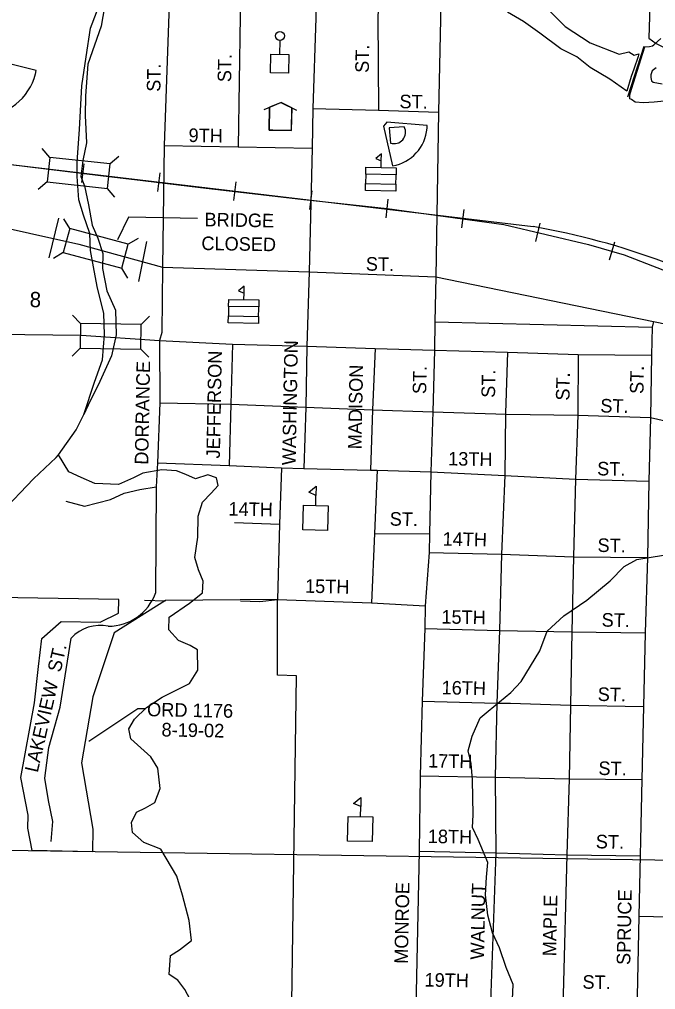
# Model space of a CAD drawing. Extents: x -85.89 to -81.43, y 28.77 to 32.72.
# Drawn here: x -84.34 to -83.717, y 30.129 to 31.08 of the extents above; entities that cross this region are included whole.
import ezdxf

# ---------------------------------------------------------------- set-up
doc = ezdxf.new("R2010")
doc.units = 0
for name, color, linetype in [('PL City Bridges', 7, 'Continuous'), ('PL City City Hall', 7, 'Continuous'), ('PL City City Limits and Fill', 7, 'Continuous'), ('PL City Dams', 7, 'Continuous'), ('PL City Destination', 7, 'Continuous'), ('PL City Interchanges', 7, 'Continuous'), ('PL City Lakes', 7, 'Continuous'), ('PL City Local Rd Street Names', 7, 'Continuous'), ('PL City Local Roads', 7, 'Continuous'), ('PL City Museum', 7, 'Continuous'), ('PL City Ordinance', 7, 'Continuous'), ('PL City Post Office', 7, 'Continuous'), ('PL City Railroads', 7, 'Continuous'), ('PL City Rivers', 7, 'Continuous'), ('PL City Schools', 7, 'Continuous'), ('PL City Section Lines', 7, 'Continuous'), ('PL City Sports Complex', 7, 'Continuous'), ('PL City Text Leader', 7, 'Continuous'), ('PL City Tributaries', 7, 'Continuous')]:
    doc.layers.add(name, color=color, linetype=linetype)

msp = doc.modelspace()

# ---------------------------------------------------------------- linework, layer by layer
at = {"layer": 'PL City Bridges'}
for p, q in [((-84.31067, 30.94466), (-84.31797, 30.9533)), ((-84.24296, 30.94559), (-84.2516, 30.93829)), ((-84.31327, 30.92061), (-84.32191, 30.91331)), ((-84.2469, 30.90561), (-84.2542, 30.91424)), ((-84.29115, 30.87493), (-84.29703, 30.8846)), ((-84.22411, 30.86535), (-84.23379, 30.85948)), ((-84.29745, 30.85157), (-84.30712, 30.8457)), ((-84.23421, 30.82645), (-84.24008, 30.83612)), ((-84.28048, 30.78195), (-84.28852, 30.78991)), ((-84.2131, 30.78892), (-84.22106, 30.78087)), ((-84.28093, 30.75776), (-84.28889, 30.74972)), ((-84.21347, 30.74873), (-84.22151, 30.75668))]:
    msp.add_line(p, q, dxfattribs=at)
for points in [[(-84.31327, 30.92061), (-84.2542, 30.91424), (-84.2516, 30.93829), (-84.31067, 30.94466), (-84.31327, 30.92061)], [(-84.29745, 30.85157), (-84.24008, 30.83612), (-84.23379, 30.85948), (-84.29115, 30.87493), (-84.29745, 30.85157)], [(-84.28093, 30.75776), (-84.22151, 30.75668), (-84.22106, 30.78087), (-84.28048, 30.78195), (-84.28093, 30.75776)]]:
    msp.add_lwpolyline(points, dxfattribs=at)
at = {"layer": 'PL City City Hall'}
for p, q in [((-84.10052, 30.99172), (-84.08411, 30.99863)), ((-84.08411, 30.99863), (-84.06882, 30.99117))]:
    msp.add_line(p, q, dxfattribs=at)
msp.add_lwpolyline([(-84.08404, 30.99859), (-84.09527, 30.99382), (-84.09567, 30.97138), (-84.07391, 30.971), (-84.07351, 30.99344)], close=True, dxfattribs=at)
for points in [[(-84.09214, 30.97136), (-84.09574, 30.97142), (-84.09534, 30.99386)], [(-84.07358, 30.99348), (-84.07398, 30.97104), (-84.09231, 30.97136)]]:
    msp.add_lwpolyline(points, dxfattribs=at)
at = {"layer": 'PL City City Limits and Fill'}
for p, q in [((-84.24296, 30.51104), (-84.59106, 30.51692)), ((-84.24318, 30.49765), (-84.24296, 30.51104)), ((-84.08753, 30.51132), (-84.19729, 30.51006)), ((-84.19729, 30.51006), (-84.24744, 30.47854)), ((-84.26139, 30.48905), (-84.24318, 30.49765)), ((-84.31851, 30.47294), (-84.29936, 30.48978)), ((-84.29936, 30.48978), (-84.26139, 30.48905)), ((-84.32158, 30.4455), (-84.31851, 30.47294)), ((-84.24744, 30.47854), (-84.26862, 30.41567)), ((-84.32562, 30.40983), (-84.32158, 30.4455)), ((-84.26862, 30.41567), (-84.27953, 30.35103)), ((-84.33901, 30.33654), (-84.32562, 30.40983)), ((-84.27953, 30.35103), (-84.26842, 30.28584)), ((-84.33191, 30.29963), (-84.33901, 30.33654)), ((-84.33213, 30.28682), (-84.33191, 30.29963)), ((-84.32777, 30.26498), (-84.33213, 30.28682)), ((-84.26842, 30.28584), (-84.26879, 30.26382)), ((-84.26879, 30.26382), (-84.32777, 30.26498))]:
    msp.add_line(p, q, dxfattribs=at)
msp.add_lwpolyline([(-83.95318, 30.06696), (-84.07396, 30.0696), (-84.06893, 30.4365), (-84.08752, 30.43686), (-84.08753, 30.51132)], dxfattribs=at)
at = {"layer": 'PL City Dams'}
msp.add_lwpolyline([(-83.72862, 31.05355), (-83.74467, 31.00391)], dxfattribs=at)
at = {"layer": 'PL City Interchanges'}
for points in [[(-84.30213, 30.88524), (-84.31143, 30.84637)], [(-84.21604, 30.86211), (-84.22383, 30.82295)]]:
    msp.add_lwpolyline(points, dxfattribs=at)
at = {"layer": 'PL City Lakes'}
for points in [[(-83.70858, 30.99981), (-83.71837, 30.9989), (-83.72885, 30.9981), (-83.73704, 30.99878), (-83.74046, 31.0014), (-83.74217, 31.00231), (-83.74239, 31.00607), (-83.74057, 31.01154), (-83.72748, 31.05321), (-83.72281, 31.05344), (-83.71996, 31.05401), (-83.71883, 31.05514), (-83.71177, 31.06118)], [(-83.71655, 31.0326), (-83.72031, 31.02953), (-83.72167, 31.02577), (-83.72179, 31.02315), (-83.7211, 31.01973), (-83.7194, 31.01848), (-83.71063, 31.017)]]:
    msp.add_lwpolyline(points, dxfattribs=at)
at = {"layer": 'PL City Local Roads'}
for points in [[(-84.03855, 31.51129), (-84.04021, 31.44356), (-84.04175, 31.3659), (-84.04616, 31.25845), (-84.04633, 31.21003), (-84.04642, 31.20443), (-84.05008, 31.08171), (-84.05284, 30.99263), (-84.05357, 30.95364), (-84.05658, 30.83244), (-84.05874, 30.75963), (-84.05984, 30.69984), (-84.06183, 30.63961)], [(-84.12136, 31.1476), (-84.12421, 31.08337), (-84.12606, 30.95495)], [(-83.72086, 31.1471), (-83.72349, 31.06169)], [(-84.1909, 31.13161), (-84.19392, 31.08558), (-84.19855, 30.95627), (-84.20026, 30.83696), (-84.20091, 30.77311), (-84.20301, 30.76515), (-84.20266, 30.70416), (-84.20496, 30.6453), (-84.20643, 30.62166), (-84.20705, 30.51734)], [(-83.98735, 31.12538), (-83.98917, 31.08222), (-83.98867, 30.99097)], [(-83.92763, 31.10099), (-83.92785, 31.08036), (-83.92962, 30.98913)], [(-84.05284, 30.99263), (-83.98867, 30.99097), (-83.92962, 30.98913)], [(-84.19855, 30.95627), (-84.12606, 30.95495), (-84.05357, 30.95364)], [(-85.83824, 30.89941), (-85.27291, 30.86238), (-85.15648, 30.86183), (-84.93267, 30.87595), (-84.74402, 30.89121), (-84.68526, 30.8901), (-84.62446, 30.88929), (-84.52863, 30.88737), (-84.43079, 30.88566), (-84.37924, 30.88123), (-84.28222, 30.85961), (-84.20026, 30.83696), (-84.05658, 30.83244), (-83.93238, 30.82753), (-83.71904, 30.78368), (-83.58843, 30.75698), (-83.57784, 30.75389), (-83.57023, 30.75069), (-83.556, 30.74496), (-83.54655, 30.73931), (-83.37857, 30.63176), (-83.22364, 30.53084), (-83.10984, 30.45578), (-82.97147, 30.3645)], [(-83.93238, 30.82753), (-83.93348, 30.78351), (-83.93359, 30.75582), (-83.93525, 30.69526), (-83.93712, 30.63625), (-83.93844, 30.57558), (-83.93878, 30.55737), (-83.94275, 30.50498), (-83.94308, 30.4828), (-83.94573, 30.41143), (-83.94771, 30.33819), (-83.94881, 30.2645), (-83.95168, 30.12617), (-83.95488, 29.99986), (-83.95742, 29.87378), (-83.96459, 29.56337), (-83.97165, 29.25185), (-83.97989, 28.88027)], [(-84.77451, 30.77867), (-84.68528, 30.77619), (-84.64035, 30.77479), (-84.52951, 30.77348), (-84.43608, 30.77238), (-84.3632, 30.77152), (-84.27978, 30.77054), (-84.20301, 30.76515), (-84.13145, 30.76168), (-84.05874, 30.75963), (-83.99189, 30.75731), (-83.93359, 30.75582), (-83.86211, 30.75379), (-83.7928, 30.75139), (-83.72105, 30.75093)], [(-83.93348, 30.78351), (-83.72026, 30.77827)], [(-83.71904, 30.78368), (-83.72026, 30.77827), (-83.72105, 30.75093), (-83.72215, 30.68983), (-83.72371, 30.62717), (-83.72509, 30.55248), (-83.72729, 30.47852), (-83.72895, 30.40612), (-83.73042, 30.33473), (-83.73336, 30.20068), (-83.73519, 30.12195), (-83.73611, 30.0693)], [(-84.13145, 30.76168), (-84.1332, 30.70288), (-84.13495, 30.64261)], [(-83.99189, 30.75731), (-83.99454, 30.6973), (-83.99652, 30.63796)], [(-83.86211, 30.75379), (-83.8641, 30.69378), (-83.86473, 30.6327), (-83.86796, 30.55578), (-83.86998, 30.48081), (-83.87246, 30.40945), (-83.87429, 30.33703), (-83.87359, 30.26286), (-83.87852, 30.12542), (-83.88256, 29.99957), (-83.88605, 29.87296), (-83.88817, 29.76455)], [(-83.7928, 30.75139), (-83.79317, 30.69194), (-83.79537, 30.62919), (-83.79749, 30.55303), (-83.79914, 30.47934), (-83.80043, 30.4075), (-83.80171, 30.33547), (-83.8041, 30.26086), (-83.80759, 30.12342), (-83.81025, 30.00561)], [(-84.20266, 30.70416), (-84.1332, 30.70288), (-84.05984, 30.69984), (-83.99454, 30.6973), (-83.93525, 30.69526), (-83.86353, 30.69281), (-83.79317, 30.69194), (-83.72215, 30.68983), (-83.59986, 30.66199), (-83.58332, 30.65648), (-83.56532, 30.64013), (-83.56091, 30.64013)], [(-84.20496, 30.6453), (-84.13495, 30.64261), (-84.08367, 30.64038), (-84.06183, 30.63961), (-83.99652, 30.63796), (-83.98979, 30.63796), (-83.93712, 30.63625), (-83.86473, 30.6327), (-83.79537, 30.62919), (-83.72371, 30.62717)], [(-84.08367, 30.64038), (-84.08542, 30.58523), (-84.08753, 30.51132)], [(-83.98979, 30.63796), (-83.99233, 30.57596), (-83.99531, 30.50779)], [(-84.29509, 30.60769), (-84.27653, 30.60282), (-84.25126, 30.60935), (-84.23766, 30.61532), (-84.22232, 30.61918), (-84.20643, 30.62166)], [(-84.12967, 30.58677), (-84.08542, 30.58523)], [(-83.99233, 30.57596), (-83.93844, 30.57558)], [(-83.93878, 30.55737), (-83.86796, 30.55578), (-83.79749, 30.55303), (-83.72509, 30.55248)], [(-84.12393, 30.51), (-84.10474, 30.50933), (-84.08753, 30.51132), (-83.99531, 30.50779), (-83.94275, 30.50498)], [(-83.94308, 30.4828), (-83.86998, 30.48081), (-83.79914, 30.47934), (-83.72729, 30.47852)], [(-84.30924, 30.27405), (-84.30764, 30.29363), (-84.31204, 30.314), (-84.31563, 30.33597), (-84.31164, 30.36594), (-84.30045, 30.40549), (-84.28967, 30.4734)], [(-83.94573, 30.41143), (-83.87246, 30.40945), (-83.85924, 30.4096), (-83.80043, 30.4075), (-83.72895, 30.40612)], [(-83.94771, 30.33819), (-83.87429, 30.33703), (-83.80171, 30.33547), (-83.73042, 30.33473)], [(-83.94881, 30.2645), (-83.87359, 30.26286), (-83.8041, 30.26086), (-83.73189, 30.25976)], [(-83.73336, 30.20068), (-83.69008, 30.19986), (-83.67761, 30.20196), (-83.65734, 30.20651), (-83.64277, 30.20947), (-83.63207, 30.21175), (-83.62842, 30.21198), (-83.62159, 30.21221), (-83.48132, 30.21016), (-83.45889, 30.20959)]]:
    msp.add_lwpolyline(points, dxfattribs=at)
for centre, radius, start, end in [((-83.6775, 31.11793), 0.07265, 230.7198, 258.33733), ((-84.2532, 30.53407), 0.04909, 269.86591, 340.07073), ((-84.26116, 30.44679), 0.039, 78.3877, 136.96452)]:
    msp.add_arc(centre, radius, start, end, dxfattribs=at)
at = {"layer": 'PL City Museum'}
for p, q in [((-83.98592, 30.93506), (-83.98581, 30.94122)), ((-84.12042, 30.80536), (-84.1203, 30.81153))]:
    msp.add_line(p, q, dxfattribs=at)
for points in [[(-83.98581, 30.94122), (-83.98568, 30.94808), (-83.99108, 30.94355)], [(-83.97119, 30.93463), (-83.97131, 30.92777), (-84.00095, 30.9283), (-84.00083, 30.93515)], [(-83.97148, 30.91852), (-83.9716, 30.91167), (-84.00124, 30.91219), (-84.00112, 30.91904)], [(-84.1203, 30.81153), (-84.12018, 30.81839), (-84.12557, 30.81386)], [(-84.10568, 30.80493), (-84.10581, 30.79807), (-84.13546, 30.79861), (-84.13533, 30.80546)], [(-84.10598, 30.78882), (-84.1061, 30.78196), (-84.13575, 30.7825), (-84.13563, 30.78935)]]:
    msp.add_lwpolyline(points, close=True, dxfattribs=at)
for points in [[(-83.97134, 30.92589), (-83.97131, 30.92777), (-84.00095, 30.9283), (-84.00112, 30.91904), (-83.97148, 30.91852), (-83.97134, 30.92623)], [(-84.10584, 30.79619), (-84.10581, 30.79807), (-84.13546, 30.79861), (-84.13563, 30.78935), (-84.10598, 30.78882), (-84.10584, 30.79653)]]:
    msp.add_lwpolyline(points, dxfattribs=at)
at = {"layer": 'PL City Ordinance'}
msp.add_line((-84.21797, 30.51062), (-84.19737, 30.50995), dxfattribs=at)
msp.add_lwpolyline([(-84.2164, 30.40383), (-84.22436, 30.40395), (-84.27237, 30.37195)], dxfattribs=at)
at = {"layer": 'PL City Post Office'}
msp.add_line((-84.08523, 31.04542), (-84.08498, 31.05964), dxfattribs=at)
msp.add_lwpolyline([(-84.09445, 31.02776), (-84.09413, 31.04609), (-84.07649, 31.04578), (-84.07681, 31.02745)], close=True, dxfattribs=at)
msp.add_ellipse((-84.0851, 31.06382), major_axis=(-0.00314, -0.00314), ratio=0.999687, dxfattribs=at)
at = {"layer": 'PL City Railroads'}
for p, q in [((-84.27736, 30.9383), (-84.27957, 30.92006)), ((-84.20289, 30.92943), (-84.2051, 30.91119)), ((-84.12846, 30.9206), (-84.13057, 30.90235)), ((-84.05399, 30.91205), (-84.05602, 30.89379)), ((-83.97945, 30.90377), (-83.98148, 30.88552)), ((-83.90491, 30.89373), (-83.90736, 30.87553)), ((-83.83029, 30.88023), (-83.83453, 30.86236)), ((-83.75716, 30.86152), (-83.76238, 30.8439))]:
    msp.add_line(p, q, dxfattribs=at)
for points in [[(-84.92614, 30.95099), (-84.88908, 30.96136), (-84.85433, 30.96952), (-84.82432, 30.97471), (-84.79255, 30.97868), (-84.7481, 30.98055), (-84.71501, 30.98011), (-84.67375, 30.97702), (-84.62786, 30.97173), (-84.56543, 30.96368), (-84.51446, 30.95772), (-84.4592, 30.95044), (-84.42754, 30.94724), (-84.38639, 30.94228), (-84.31436, 30.93345), (-84.26086, 30.92694), (-84.21949, 30.92209), (-84.16301, 30.91525), (-84.06461, 30.90389), (-83.98012, 30.89451), (-83.86561, 30.87907), (-83.78277, 30.85943), (-83.7478, 30.84906), (-83.70975, 30.8345)], [(-84.92614, 30.95099), (-84.88908, 30.96136), (-84.85433, 30.96952), (-84.82432, 30.97471), (-84.79255, 30.97868), (-84.7481, 30.98055), (-84.71501, 30.98011), (-84.67375, 30.97702), (-84.62786, 30.97173), (-84.56543, 30.96368), (-84.51446, 30.95772), (-84.4592, 30.95044), (-84.42754, 30.94724), (-84.38639, 30.94228), (-84.31436, 30.93345), (-84.26086, 30.92694), (-84.21949, 30.92209), (-84.16301, 30.91525), (-84.06461, 30.90389), (-83.98012, 30.89451), (-83.86561, 30.87907), (-83.78277, 30.85943), (-83.7478, 30.84906), (-83.70975, 30.8345)], [(-84.59372, 30.96692), (-83.83712, 30.87681)]]:
    msp.add_lwpolyline(points, dxfattribs=at)
msp.add_arc((-83.9551, 30.18739), 0.69944, 58.42715, 80.28883, dxfattribs=at)
at = {"layer": 'PL City Rivers'}
for points in [[(-84.27714, 30.69274), (-84.2669, 30.7243), (-84.25899, 30.74624), (-84.25695, 30.77105), (-84.25767, 30.79176), (-84.26423, 30.81808), (-84.26767, 30.83746), (-84.27064, 30.85338), (-84.27143, 30.86995), (-84.27759, 30.88799), (-84.28218, 30.90325), (-84.28395, 30.92604), (-84.2837, 30.94053), (-84.28155, 30.97223), (-84.2792, 31.01496), (-84.27495, 31.04318), (-84.2707, 31.07139), (-84.25152, 31.12212), (-84.25151, 31.12281), (-84.23394, 31.14182), (-84.22958, 31.1452)], [(-84.25567, 31.10011), (-84.26043, 31.07328), (-84.27345, 31.03625), (-84.2756, 31.00524), (-84.27593, 30.98593), (-84.27477, 30.959), (-84.27829, 30.94182), (-84.28018, 30.92598), (-84.27656, 30.91695), (-84.27257, 30.89825), (-84.26914, 30.87819), (-84.26342, 30.86567), (-84.25883, 30.85042), (-84.25908, 30.83593), (-84.2546, 30.81378), (-84.2463, 30.79501), (-84.24564, 30.77085), (-84.2503, 30.75024), (-84.2615, 30.7249), (-84.27321, 30.70164), (-84.27714, 30.69274)], [(-83.7383, 31.03118), (-83.74103, 31.02389), (-83.74513, 31.00966), (-83.76184, 31.02137), (-83.78105, 31.03273), (-83.79434, 31.04331), (-83.8098, 31.05133), (-83.83058, 31.06669), (-83.84656, 31.078), (-83.86202, 31.08723)], [(-83.82039, 31.08776), (-83.80569, 31.07316), (-83.78111, 31.05691), (-83.75264, 31.04586), (-83.74319, 31.04826), (-83.73807, 31.04507), (-83.73351, 31.04621), (-83.73397, 31.04359), (-83.7383, 31.03118)], [(-84.30206, 30.65315), (-84.28494, 30.6777), (-84.27714, 30.69274)], [(-84.49241, 30.51841), (-84.45984, 30.53234), (-84.43436, 30.54157), (-84.41642, 30.55092), (-84.3827, 30.56897), (-84.35908, 30.59548), (-84.32671, 30.62942), (-84.30426, 30.65043), (-84.30206, 30.65315)]]:
    msp.add_lwpolyline(points, dxfattribs=at)
at = {"layer": 'PL City Schools'}
for p, q in [((-84.05, 30.6034), (-84.04981, 30.6133)), ((-84.00617, 30.29818), (-84.00597, 30.30809))]:
    msp.add_line(p, q, dxfattribs=at)
for points in [[(-84.04981, 30.6133), (-84.0568, 30.61629), (-84.04964, 30.62226)], [(-84.06265, 30.57943), (-84.06219, 30.60363), (-84.038, 30.60318), (-84.03846, 30.57898)], [(-84.00597, 30.30809), (-84.01297, 30.31109), (-84.0058, 30.31705)], [(-84.01885, 30.27422), (-84.01837, 30.29842), (-83.99416, 30.29795), (-83.99464, 30.27375)]]:
    msp.add_lwpolyline(points, close=True, dxfattribs=at)
at = {"layer": 'PL City Section Lines'}
for points in [[(-83.92962, 30.98913), (-83.93238, 30.82753)], [(-84.94668, 30.27421), (-82.05036, 30.23103)]]:
    msp.add_lwpolyline(points, dxfattribs=at)
at = {"layer": 'PL City Sports Complex'}
for p, q in [((-84.32476, 31.0265), (-84.32393, 31.02983)), ((-83.9837, 30.97521), (-83.97467, 30.93635)), ((-83.94092, 30.97335), (-83.94071, 30.97592))]:
    msp.add_line(p, q, dxfattribs=at)
for points in [[(-84.32393, 31.02983), (-84.37535, 31.0427), (-84.38063, 31.03829)], [(-83.94071, 30.97592), (-83.98034, 30.97912), (-83.9837, 30.97521)], [(-83.96329, 30.97465), (-83.97812, 30.97363)], [(-83.97812, 30.97363), (-83.9769, 30.95882)]]:
    msp.add_lwpolyline(points, dxfattribs=at)
for centre, radius, start, end in [((-84.37767, 31.03975), 0.05454, 270.4581, 345.94491), ((-83.97321, 30.96941), 0.01122, 250.79392, 27.82471), ((-83.9817, 30.97665), 0.04091, 279.89189, 355.37869)]:
    msp.add_arc(centre, radius, start, end, dxfattribs=at)
at = {"layer": 'PL City Text Leader'}
msp.add_lwpolyline([(-84.16582, 30.88494), (-84.23364, 30.88617), (-84.24419, 30.86393)], dxfattribs=at)
at = {"layer": 'PL City Tributaries'}
for points in [[(-84.17004, 30.11347), (-84.1784, 30.12879), (-84.18526, 30.13788), (-84.19378, 30.14354), (-84.19239, 30.16215), (-84.18368, 30.16752), (-84.17166, 30.17697), (-84.17402, 30.19633), (-84.18061, 30.22128), (-84.18622, 30.24), (-84.20193, 30.26648), (-84.21853, 30.27297), (-84.22968, 30.28282), (-84.23059, 30.2925), (-84.22557, 30.30276), (-84.21688, 30.30675), (-84.20763, 30.31211), (-84.20254, 30.32582), (-84.2049, 30.34587), (-84.21171, 30.35703), (-84.23135, 30.37461), (-84.23334, 30.3843), (-84.22779, 30.39386), (-84.21574, 30.40539), (-84.20048, 30.41548), (-84.17385, 30.42882), (-84.16555, 30.44179), (-84.16575, 30.4618), (-84.17322, 30.46607), (-84.18445, 30.47109), (-84.19397, 30.4816), (-84.19376, 30.49401), (-84.17359, 30.50747), (-84.16103, 30.5176), (-84.16029, 30.52932), (-84.16495, 30.54044), (-84.16852, 30.55223), (-84.16549, 30.57218), (-84.16514, 30.59287), (-84.16113, 30.6066), (-84.15236, 30.61542), (-84.14577, 30.6229), (-84.14726, 30.63051), (-84.15583, 30.63342), (-84.16775, 30.62948), (-84.17738, 30.63378), (-84.18647, 30.63739), (-84.20101, 30.63832), (-84.21938, 30.63519), (-84.22862, 30.63051), (-84.24328, 30.62387), (-84.26644, 30.62495), (-84.27981, 30.63069), (-84.2921, 30.63642), (-84.30206, 30.65315)], [(-83.85751, 30.11163), (-83.8566, 30.13369), (-83.86332, 30.15036), (-83.87, 30.16979), (-83.87676, 30.18439), (-83.88131, 30.20172), (-83.88367, 30.22176), (-83.88284, 30.239), (-83.88152, 30.25346), (-83.89084, 30.2757), (-83.89657, 30.28752), (-83.89582, 30.29993), (-83.89631, 30.33443), (-83.89766, 30.35032), (-83.90068, 30.36279), (-83.89667, 30.37721), (-83.88882, 30.39502), (-83.88116, 30.40179), (-83.85876, 30.42003), (-83.84888, 30.43091), (-83.83059, 30.46095), (-83.82326, 30.48015), (-83.80684, 30.49505), (-83.78448, 30.51054), (-83.76153, 30.52947), (-83.74782, 30.54372), (-83.73531, 30.55041), (-83.70938, 30.5548)]]:
    msp.add_lwpolyline(points, dxfattribs=at)

# ---------------------------------------------------------------- texts
at = {"layer": 'PL City Destination'}
for s, rotation, p in [('BRIDGE', 358.97936, (-84.15914, 30.87722)), ('CLOSED', 358.97557, (-84.16218, 30.85393))]:
    msp.add_text(s, height=0.0133, rotation=rotation, dxfattribs=at).set_placement(p)
at = {"layer": 'PL City Local Rd Street Names'}
for s, rotation, p in [('ST.', 89.02858, (-83.99807, 31.02754)), ('ST.', 88.9341, (-84.13294, 31.01839)), ('ST.', 88.98067, (-84.20231, 31.00901)), ('ST.', 358.99864, (-83.96806, 30.993)), ('9TH', 358.99207, (-84.17477, 30.95988)), ('ST.', 358.97437, (-84.00105, 30.83372)), ('WASHINGTON', 88.92309, (-84.06973, 30.64279)), ('JEFFERSON', 88.92291, (-84.14396, 30.6494)), ('DORRANCE', 88.92057, (-84.2142, 30.64329)), ('MADISON', 88.92265, (-84.00518, 30.65837)), ('ST.', 88.9341, (-83.94181, 30.71254)), ('ST.', 88.93476, (-83.72891, 30.71267)), ('ST.', 88.93424, (-83.87439, 30.7089)), ('ST.', 88.93446, (-83.80142, 30.70614)), ('ST.', 358.9514, (-83.77125, 30.69464)), ('13TH', 358.9406, (-83.92041, 30.64274)), ('ST.', 358.94144, (-83.77433, 30.63295)), ('14TH', 358.92836, (-84.13562, 30.59352)), ('ST.', 358.92956, (-83.97766, 30.58366)), ('14TH', 358.92836, (-83.9258, 30.56402)), ('ST.', 358.92956, (-83.77399, 30.55789)), ('15TH', 358.92032, (-84.06061, 30.51784)), ('15TH', 358.91676, (-83.92698, 30.48767)), ('ST.', 358.91837, (-83.77, 30.48466)), ('LAKEVIEW  ST.', 77.16326, (-84.32248, 30.34086)), ('16TH', 358.9053, (-83.92679, 30.41825)), ('ST.', 358.90725, (-83.77384, 30.41176)), ('17TH', 358.89501, (-83.94006, 30.34652)), ('ST.', 358.89698, (-83.77312, 30.33917)), ('18TH', 358.88354, (-83.94033, 30.27247)), ('ST.', 358.88598, (-83.77573, 30.26725)), ('MONROE', 88.84751, (-83.95976, 30.15389)), ('WALNUT', 88.84795, (-83.88517, 30.15794)), ('SPRUCE', 88.85132, (-83.74185, 30.15269)), ('MAPLE', 88.85009, (-83.81444, 30.16123)), ('19TH', 358.86715, (-83.94353, 30.13173)), ('ST.', 358.87003, (-83.78875, 30.12962))]:
    msp.add_text(s, height=0.0133, rotation=rotation, dxfattribs=at).set_placement(p)
at = {"layer": 'PL City Ordinance'}
for s, height, rotation, p in [('ORD 1176', 0.013343, 358.90406, (-84.21542, 30.39678)), ('8-19-02', 0.013344, 358.90114, (-84.20127, 30.37696))]:
    msp.add_text(s, height=height, rotation=rotation, dxfattribs=at).set_placement(p)
at = {"layer": 'PL City Section Lines'}
msp.add_text('8', height=0.015, rotation=358.96191, dxfattribs=at).set_placement((-84.33046, 30.79793))

doc.saveas('drawing.dxf')
